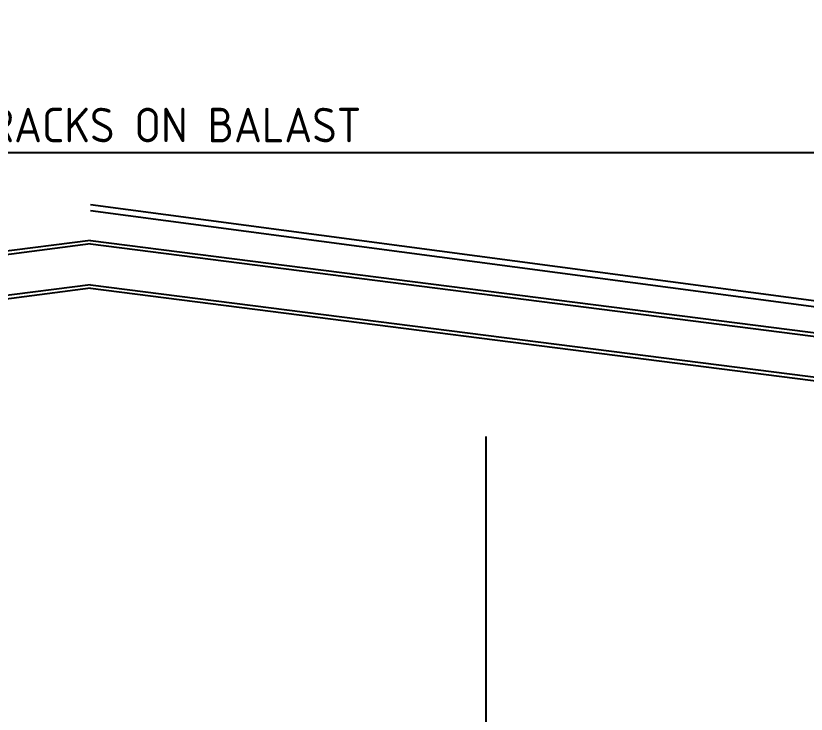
# Model space of a CAD drawing. Extents: x -17.4 to 61.4, y -22.6 to 16.1.
# Drawn here: x 47.283 to 51.283, y 4.845 to 8.381 of the extents above; entities that cross this region are included whole.
import ezdxf

# ---------------------------------------------------------------- set-up
doc = ezdxf.new("R2010")
doc.units = 0
doc.header["$LTSCALE"] = 2
doc.linetypes.add('CENTER2', pattern=[1.125, 0.75, -0.125, 0.125, -0.125])
doc.layers.get('0').update_dxf_attribs({"linetype": 'CONTINUOUS'})
doc.layers.add('CHARPENTE-METAL', color=80, linetype='CONTINUOUS')
doc.styles.get("Standard").update_dxf_attribs({"font": 'isocp.shx'})
doc.dimstyles.new('SYSTRA50', dxfattribs={"dimscale": 0.05, "dimtxt": 3.5, "dimasz": 3.5, "dimexe": 1.8, "dimexo": 3, "dimgap": 1, "dimtad": 1, "dimdec": 3, "dimzin": 0, "dimdsep": 46, "dimtxsty": 'Standard', "dimcen": 1, "dimclrd": 10, "dimclre": 10, "dimclrt": 50, "dimadec": 0, "dimazin": 0, "dimtfac": 1, "dimtdec": 3, "dimtix": 1, "dimtmove": 2, "dimatfit": 3, "dimfxl": 1, "dimtolj": 1, "dimtzin": 0, "dimarcsym": 0})

# ---------------------------------------------------------------- blocks, each defined once
blk = doc.blocks.new('*D83')
at = {"color": 10, "lineweight": -2, "transparency": 16777216}
for p, q in [((39.0109, 6.4008), (39.0109, 7.7787)), ((56.3109, 6.4008), (56.3109, 7.7787)), ((39.1859, 7.6887), (56.1359, 7.6887))]:
    blk.add_line(p, q, dxfattribs=at)
at = {"color": 10, "transparency": 16777216}
for points in [[(39.1859, 7.7179), (39.1859, 7.6595), (39.0109, 7.6887)], [(56.1359, 7.7179), (56.1359, 7.6595), (56.3109, 7.6887)]]:
    blk.add_solid(points, dxfattribs=at)
at = {"color": 50, "transparency": 16777216, "insert": (47.6609, 7.8274), "char_height": 0.175, "attachment_point": 5}
blk.add_mtext('\\A1;SIDING TRACKS ON BALAST', dxfattribs=at)

msp = doc.modelspace()

# ---------------------------------------------------------------- linework, layer by layer
at = {"color": 1, "linetype": 'CENTER2'}
msp.add_line((49.6609, 6.2508), (49.6609, 0.6936), dxfattribs=at)
at = {"layer": 'CHARPENTE-METAL', "color": 81}
for p, q in [((47.6609, 7.4259), (56.3109, 6.2744)), ((47.6609, 7.3956), (56.3109, 6.244)), ((47.6609, 7.2438), (39.2907, 6.1755)), ((47.6609, 7.2438), (56.031, 6.1755)), ((47.6609, 7.2256), (39.2907, 6.1573)), ((47.6609, 7.2256), (56.031, 6.1573)), ((47.6609, 7.0192), (39.2907, 5.9509)), ((47.6609, 7.001), (39.2907, 5.9327)), ((47.6609, 7.0192), (56.031, 5.9509)), ((47.6609, 7.001), (56.031, 5.9327))]:
    msp.add_line(p, q, dxfattribs=at)

# ---------------------------------------------------------------- dimensions: what is measured, and where the dimension line sits
dim = msp.add_linear_dim(base=(56.3109, 7.6887), p1=(39.0109, 6.2508), p2=(56.3109, 6.2508), angle=0, text='SIDING TRACKS ON BALAST', dimstyle='SYSTRA50')
dim.commit()
dim.dimension.update_dxf_attribs({"geometry": '*D83', "text_midpoint": (47.6609, 7.8274)})

doc.saveas('drawing.dxf')
